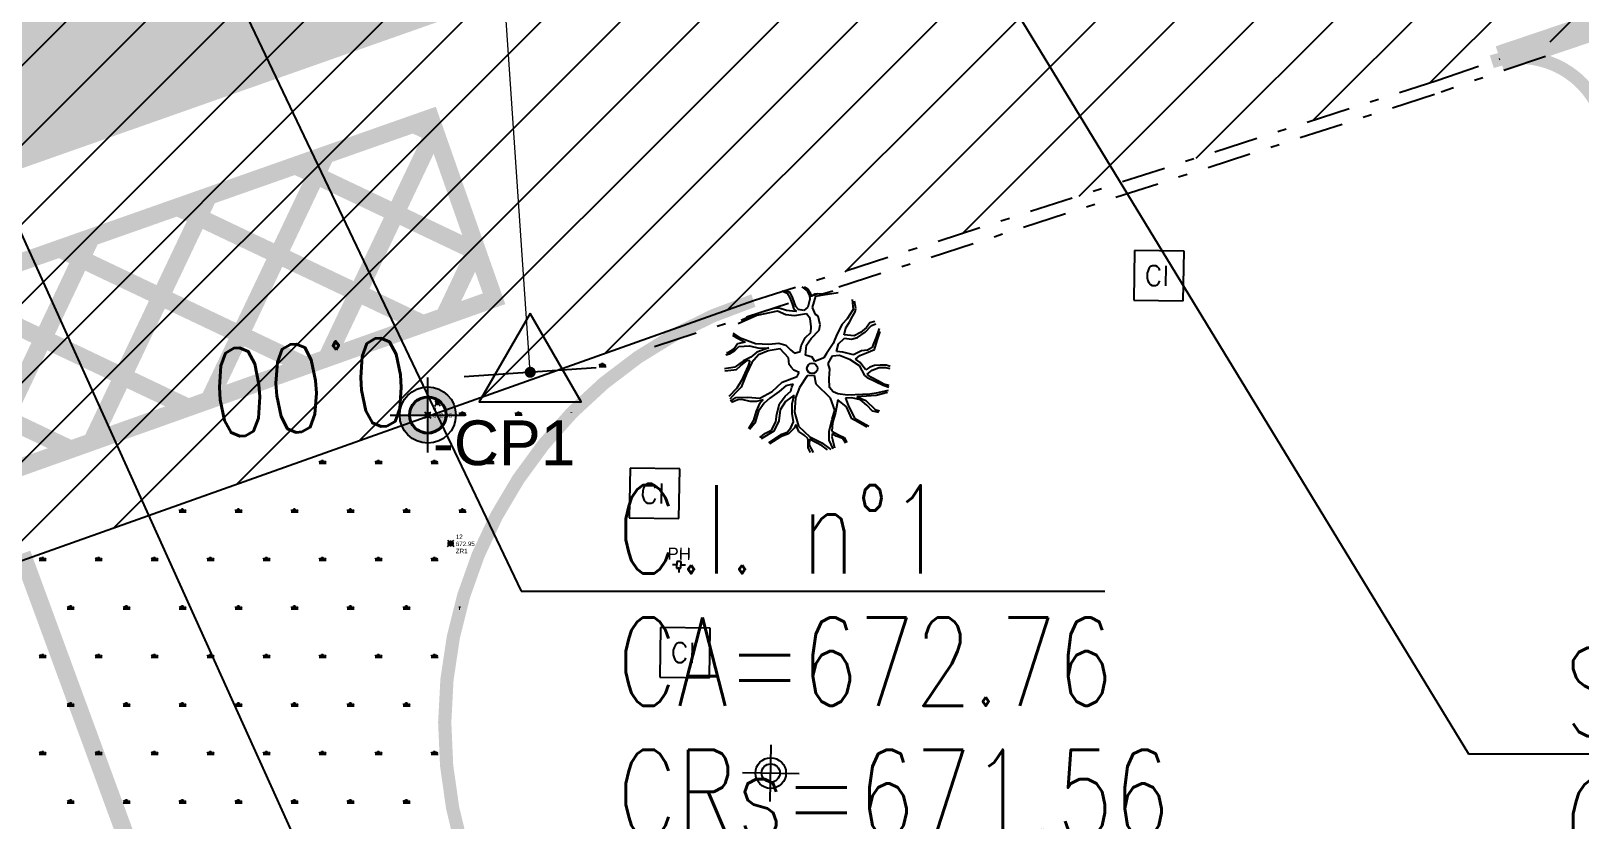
# Model space of a CAD drawing. Extents: x 352140 to 354978, y 6304672 to 6307963.
# Drawn here: x 352319.5 to 352337.07, y 6305337.89 to 6305346.84 of the extents above; entities that cross this region are included whole.
import ezdxf
from ezdxf import colors
from ezdxf.entities.mleader import LeaderData, LeaderLine
from ezdxf.math import Vec2, Vec3

# ---------------------------------------------------------------- set-up
doc = ezdxf.new("R2010")
doc.units = 0
doc.header["$PDMODE"] = 35
doc.header["$PDSIZE"] = 0.03
for name, pattern in [('1-1', [2, 1, -1]), ('CONTINUOS', [0]), ('DASHDOTX2', [2, 1, -0.5, 0, -0.5]), ('DASHED', [19.049999999999997, 12.7, -6.35]), ('HIDDEN', [9.524999999999999, 6.35, -3.175]), ('JPG_DASHDOT', [1, 0.5, -0.25, 0, -0.25])]:
    doc.linetypes.add(name, pattern=pattern)
doc.layers.get('0').update_dxf_attribs({"linetype": 'CONTINUOUS'})
for name, color, linetype in [('00_Demarcacion Existente', 252, 'CONTINUOUS'), ('02_Geo ext_Acotamiento', 7, 'CONTINUOUS'), ('03_Pav ext_HCV', 34, 'CONTINUOUS'), ('03_Pav proy_Solera Tipo A', 1, 'CONTINUOUS'), ('05_All ext_Txt', 4, 'CONTINUOUS'), ('1-PRS', 6, 'CONTINUOUS'), ('1-SOLERA REBAJADA', 7, 'CONTINUOUS'), ('2-ACHURADO PAVIMENTO HORMIGON 3', 8, 'CONTINUOUS'), ('C-ROAD-STAN', 11, 'CONTINUOUS'), ('LE_proyección abajo', 4, 'HIDDEN'), ('TOP-URB-SOLERAS -PAV', 2, 'JPG_DASHDOT'), ('V-NODE-TEXT', 1, 'CONTINUOUS'), ('V-NODE-TEXT4', 4, 'CONTINUOUS'), ('Z-ARBOL', 253, 'CONTINUOUS'), ('Z-CR', 253, 'CONTINUOUS'), ('Z-PH', 253, 'CONTINUOUS'), ('Z-PM', 253, 'CONTINUOUS'), ('Z-PR', 253, 'CONTINUOUS')]:
    doc.layers.add(name, color=color, linetype=linetype)
doc.layers.add('EJE PROYECTADO', color=7, linetype='DASHDOTX2', lineweight=15)
doc.styles.add('A', font='arial.ttf', dxfattribs={"height": 2})
doc.styles.add('ROMANS', font='romans.shx', dxfattribs={"width": 0.75})
pattern_1 = [(359.9999999994121, (0, 0), (0.3175000000056422, 0.5499261309017425), [0.079375, -0.555625]), (90, (0.0396875, -4.071855352894005e-13), (-0.3174999999943578, 0.5499261309082575), [0.0396875, -1.06016476181]), (90, (0.049609375, -5.089819191117507e-13), (-0.3174999999943578, 0.5499261309082575), [0.03175, -1.06810226181]), (90, (0.029765625, -3.053891514670504e-13), (-0.3174999999943578, 0.5499261309082575), [0.03175, -1.06810226181]), (59.99999999941215, (0.05953125000000001, -6.107783029341008e-13), (-0.3174999995629745, 0.5499261311573168), [0.0254, -0.6096]), (119.9999999994121, (0.01984375, -2.035927676447003e-13), (-0.6349999995686166, 2.555744082988348e-10), [0.0254, -0.6095999999999999])]

# ---------------------------------------------------------------- blocks, each defined once
blk = doc.blocks.new('CR')
at = {"layer": 'Z-CR', "color": 9, "true_color": 0xbdbdbd}
for p, q in [((-1.125, 1.125), (-1.125, -1.125)), ((1.125, 1.125), (-1.125, 1.125)), ((1.125, -1.125), (1.125, 1.125)), ((-1.125, -1.125), (1.125, -1.125))]:
    blk.add_line(p, q, dxfattribs=at)
at = {"layer": 'Z-CR', "color": 9, "true_color": 0xbdbdbd, "style": 'ROMANS'}
blk.add_text('CI', height=0.9, dxfattribs=at).set_placement((-0.6514367137569934, -0.4521266222000122))
blk = doc.blocks.new('PH')
at = {"layer": 'Z-PH'}
for p, q in [((-0.09842519683297724, 0.1476377956569195), (-0.2952755905280355, 0.1476377956569195)), ((-0.09842519683297724, 0.2952755903825164), (-0.09842519683297724, 0)), ((0.0984251968911849, 0.2952755903825164), (-0.09842519683297724, 0.2952755903825164)), ((-0.09842519683297724, 0), (-0.009842519685037132, 0)), ((0.009842519685037132, 0), (0.0984251968911849, 0)), ((0.0984251968911849, 0), (0.0984251968911849, 0.2952755903825164)), ((0.0984251968911849, 0.1476377956569195), (0.2952755905862432, 0.1476377956569195)), ((0, -0.009842519685037132), (0, -0.1968503938987851))]:
    blk.add_line(p, q, dxfattribs=at)
blk.add_circle((0, 0), 0.009842519685039264, dxfattribs=at)
at = {"layer": 'Z-PH', "style": 'A'}
blk.add_text('PH', height=0.55, dxfattribs=at).set_placement((-0.5268035441258689, 0.3771363715350162))
blk = doc.blocks.new('PM')
at = {"layer": 'Z-PM'}
for p, q in [((0, -1.607692579659215), (0, 1.607692579659215)), ((-1.607692579657851, 0), (1.607692579657851, 0))]:
    blk.add_line(p, q, dxfattribs=at)
for radius in [0.8669397525278446, 0.5212794114402366]:
    blk.add_circle((0, 0), radius, dxfattribs=at)
blk = doc.blocks.new('PR')
at = {"layer": 'Z-PR'}
h = blk.add_hatch(color=256, dxfattribs=at)
h.paths.add_polyline_path([(0, 0.3187499999999091), (0, 0.2125000000000909, -0.4142135623730951), (0.2125000000000909, 0), (0.3187499999999091, 0, 0.4142135623730951)])
h.paths.add_polyline_path([(-0.2125000000000909, 0), (-0.3187499999999091, 0, 0.4142135623730951), (0, -0.3187499999999091), (0, -0.2125000000000909, -0.4142135623730951)])
h.paths.add_polyline_path([(0, 0.2125000000000909, 0.4142135623730951), (-0.2125000000000909, 0), (0, 0)])
h.paths.add_polyline_path([(0.2125000000000909, 0), (0, 0), (0, -0.2125000000000909, 0.4142135623730951)])
for p, q in [((0, -0.4249999999999545), (0, 0.4249999999999545)), ((-0.4250000000001819, 0), (0.4250000000001819, 0))]:
    blk.add_line(p, q, dxfattribs=at)
for radius in [0.31875, 0.2125]:
    blk.add_circle((0, 0), radius, dxfattribs=at)
blk = doc.blocks.new('*U597')
at = {"color": 0, "linetype": 'ByBlock', "lineweight": -2}
for p, q in [((-0.7071067811865476, -0.7071067811865476), (0.7071067811865476, 0.7071067811865476)), ((-0.7071067811865476, 0.7071067811865476), (0.7071067811865476, -0.7071067811865476))]:
    blk.add_line(p, q, dxfattribs=at)
blk.add_circle((0, 0), 0.5, dxfattribs=at)
blk = doc.blocks.new('*U601', base_point=(352323.998, 6305342.48))
at = {"layer": 'V-NODE-TEXT4', "linetype": 'ByBlock', "style": 'A'}
for s, insert, char_height, attachment_point in [('9', (352324.0570789755, 6305342.530921024), 0.0508, 7), ('672.96', (352324.0570789755, 6305342.500921025), 0.0508, 1), ('-CP1', (352324.0570789755, 6305342.41904681), 0.508, 1)]:
    blk.add_mtext(s, dxfattribs=dict(at, insert=insert, char_height=char_height, attachment_point=attachment_point))
blk = doc.blocks.new('*U602', base_point=(352323.998, 6305342.48))
at = {"layer": 'V-NODE-TEXT4', "lineweight": -2}
blk.add_blockref('*U601', (352323.998, 6305342.48), dxfattribs=at)
blk = doc.blocks.new('*U603', base_point=(352323.998, 6305342.48))
at = {"layer": 'V-NODE-TEXT4', "lineweight": -2, "xscale": 0.0508, "yscale": 0.0508, "zscale": 0.0508, "rotation": 8.537736462515939e-07}
blk.add_blockref('*U597', (352323.998, 6305342.48), dxfattribs=at)
at = {"layer": 'V-NODE-TEXT4', "lineweight": -2}
blk.add_blockref('*U602', (352323.998, 6305342.48), dxfattribs=at)
blk = doc.blocks.new('ARBOL')
at = {"layer": 'Z-ARBOL', "color": 9, "linetype": 'Continuous', "true_color": 0xbdbdbd}
for p, q in [((-1.029270273807924, 3.525621216744184), (-1.285985512309708, 3.619572217576206)), ((-0.4771161162061617, 3.797009158879519), (-0.2398819985683076, 3.600934545509517)), ((-0.2074741909164004, 3.685377289541066), (-0.3523144935606979, 3.77320197597146)), ((-0.2398819985683076, 3.600934545509517), (-0.1227942905970849, 3.367584164254367)), ((-0.05653652193723246, 3.460452171973884), (-0.2074741909164004, 3.685377289541066)), ((-1.403339058044367, 3.596978653222322), (-1.165205069701187, 3.491024763323367)), ((-1.165205069701187, 3.491024763323367), (-1.017014343990013, 3.251741163432598)), ((-0.902392464922741, 3.259973331354558), (-1.029270273807924, 3.525621216744184)), ((-1.017014343990013, 3.251741163432598), (-0.9110062502440996, 2.960309410467744)), ((-0.9110062502440996, 2.960309410467744), (-0.8537059889058582, 2.753579065203667)), ((-0.7665173078421503, 2.872551748529077), (-0.902392464922741, 3.259973331354558)), ((-0.1037166785099544, 3.213125130161643), (-0.207257384841796, 2.84127710480243)), ((-0.1227942905970849, 3.367584164254367), (-0.1037166785099544, 3.213125130161643)), ((-0.0294546841760166, 3.349778681993484), (-0.05653652193723246, 3.460452171973884)), ((0.1175735454889946, 3.442445955239236), (-0.0294546841760166, 3.349778681993484)), ((0.01644656615098938, 2.828700754791498), (0.1659314746502787, 3.357819210737944)), ((0.5264624539995566, 3.469961494207382), (0.1175735454889946, 3.442445955239236)), ((0.1659314746502787, 3.357819210737944), (0.515320185397286, 3.411551676690578)), ((0.515320185397286, 3.411551676690578), (1.205813356325962, 3.525884946808219)), ((0.9519616885809228, 3.584592909552157), (0.5264624539995566, 3.469961494207382)), ((1.849440935591701, 3.197506406344473), (1.905270847433712, 2.739597881212831)), ((2.025424895400647, 2.776872192509472), (1.96168354578549, 3.120768535882235)), ((-2.57251498918049, 2.463297787122428), (-3.436472543922719, 2.075095348991454)), ((-2.869512228236999, 2.429660658352077), (-3.296308614488225, 2.224651824682951)), ((-2.435672684281599, 2.588013506494462), (-2.869512228236999, 2.429660658352077)), ((-1.614837669301778, 2.657328049652278), (-2.57251498918049, 2.463297787122428)), ((-1.988914091838524, 2.728686943650246), (-2.435672684281599, 2.588013506494462)), ((-1.71741886617383, 2.79761878401041), (-1.988914091838524, 2.728686943650246)), ((-1.540231953084003, 2.793916033580899), (-1.71741886617383, 2.79761878401041)), ((-1.226270012208261, 2.492912422865629), (-1.614837669301778, 2.657328049652278)), ((-1.187430164951365, 2.69651803188026), (-1.540231953084003, 2.793916033580899)), ((-0.8155369453015737, 2.444650444202125), (-1.226270012208261, 2.492912422865629)), ((-0.9199713958660141, 2.660712514072657), (-1.187430164951365, 2.69651803188026)), ((-0.7301862413878553, 2.639391549862921), (-0.9199713958660141, 2.660712514072657)), ((-0.8537059889058582, 2.753579065203667), (-0.7301862413878553, 2.639391549862921)), ((-0.2655171556980349, 2.535868691280484), (-0.8155369453015737, 2.444650444202125)), ((-0.6300096762133762, 2.741004171781242), (-0.7665173078421503, 2.872551748529077)), ((-0.3961336199427024, 2.696389928460121), (-0.6300096762133762, 2.741004171781242)), ((-0.207257384841796, 2.84127710480243), (-0.3961336199427024, 2.696389928460121)), ((-0.0960441572824493, 2.322622741572559), (-0.2655171556980349, 2.535868691280484)), ((-0.04098683892516419, 1.935070534236729), (-0.0960441572824493, 2.322622741572559)), ((0.1479566732305102, 2.501974290236831), (0.01644656615098938, 2.828700754791498)), ((0.2798779273289256, 2.431829014793038), (0.1479566732305102, 2.501974290236831)), ((0.3636503187008202, 2.023916623555124), (0.2798779273289256, 2.431829014793038)), ((1.626672825252172, 2.295303990133107), (1.386914650269318, 2.054615708999336)), ((1.905270847433712, 2.739597881212831), (1.626672825252172, 2.295303990133107)), ((1.728979135630652, 2.155398175120354), (1.87532123044366, 2.413574045524001)), ((1.87532123044366, 2.413574045524001), (1.997725859633647, 2.631668762303889)), ((1.997725859633647, 2.631668762303889), (2.025424895400647, 2.776872192509472)), ((2.913703191268723, 2.185394631698728), (2.673402733693365, 2.110844552516937)), ((-3.699699210643303, 1.547836251556873), (-3.498177403002046, 1.419101528823376)), ((-3.689680992742069, 1.633842691779137), (-3.380755021760706, 1.442014443688095)), ((-3.380755021760706, 1.442014443688095), (-2.6268561706529, 1.162263250909746)), ((-0.333060058474075, 1.418269762769341), (-0.0594366459408775, 1.667380394414067)), ((-0.0594366459408775, 1.667380394414067), (-0.04098683892516419, 1.935070534236729)), ((-0.04713479540077969, 1.393824063241482), (0.3164701621280983, 1.776589581742883)), ((0.3164701621280983, 1.776589581742883), (0.3636503187008202, 2.023916623555124)), ((1.149622304190416, 1.572344878688455), (0.9727118359878659, 1.153965481556952)), ((1.386914650269318, 2.054615708999336), (1.149622304190416, 1.572344878688455)), ((1.485193552740384, 1.553643671795726), (1.564384236058686, 1.885156760923564)), ((1.945222701993771, 1.51120084989816), (1.485193552740384, 1.553643671795726)), ((1.564384236058686, 1.885156760923564), (1.728979135630652, 2.155398175120354)), ((2.24907217634609, 1.664253168739378), (1.945222701993771, 1.51120084989816)), ((2.108537136868108, 1.434734523296356), (2.46290955261793, 1.683656429871917)), ((2.519933369127102, 1.899008232168853), (2.24907217634609, 1.664253168739378)), ((2.46290955261793, 1.683656429871917), (2.747666138398927, 1.991170696914196)), ((2.673402733693365, 2.110844552516937), (2.519933369127102, 1.899008232168853)), ((2.747666138398927, 1.991170696914196), (2.956512217991985, 2.071721020154655)), ((2.967610077641439, 1.451774841174483), (2.838781047146767, 1.114515800960362)), ((3.107511084235739, 1.847116709686816), (2.967610077641439, 1.451774841174483)), ((3.017798345768824, 1.291381131857634), (3.163254435989074, 1.715760773047805)), ((-3.92317871726118, 0.7163109611719847), (-3.985415305884089, 0.7281832247972488)), ((-3.629531901329756, 0.9014070024713874), (-3.92317871726118, 0.7163109611719847)), ((-3.835027557855938, 0.6693977667018771), (-3.593773670552764, 0.834390833042562)), ((-3.470469170657452, 1.142606272362173), (-3.629531901329756, 0.9014070024713874)), ((-3.593773670552764, 0.834390833042562), (-3.414733457088005, 1.011251792311668)), ((-3.498177403002046, 1.419101528823376), (-3.115539195714518, 1.225387062877417)), ((-3.115539195714518, 1.225387062877417), (-3.470469170657452, 1.142606272362173)), ((-3.414733457088005, 1.011251792311668), (-2.906630508427043, 1.049930785782635)), ((-2.906630508427043, 1.049930785782635), (-2.4601301154471, 0.9346588188782334)), ((-2.574133238114882, 0.7606063419952989), (-2.84500206913799, 0.5258527360856533)), ((-2.6268561706529, 1.162263250909746), (-2.020743126107845, 1.122050896286964)), ((-2.020132007950451, 0.9562320448458195), (-2.574133238114882, 0.7606063419952989)), ((-2.047892240923829, 0.8107078075408936), (-2.487271592020988, 0.6233142726123333)), ((-2.4601301154471, 0.9346588188782334), (-2.020132007950451, 0.9562320448458195)), ((-1.494790881464723, 0.9162127869203687), (-2.047892240923829, 0.8107078075408936)), ((-2.020743126107845, 1.122050896286964), (-1.544102193729486, 1.166731589473784)), ((-1.544102193729486, 1.166731589473784), (-1.222411061637104, 1.075268263928592)), ((-1.106895438395441, 0.4955903366208076), (-1.494790881464723, 0.9162127869203687)), ((-1.222411061637104, 1.075268263928592), (-1.003293534799013, 0.8677591690793633)), ((-1.003293534799013, 0.8677591690793633), (-0.8230984635301866, 0.7126707127317786)), ((-0.8230984635301866, 0.7126707127317786), (-0.5669958001817577, 0.7845309246331453)), ((-0.5669958001817577, 0.7845309246331453), (-0.5170748815871775, 1.04622554499656)), ((-0.5170748815871775, 1.04622554499656), (-0.333060058474075, 1.418269762769341)), ((-0.3088216747855768, 0.6145671680569649), (-0.2696471542585641, 1.074436074122787)), ((-0.2696471542585641, 1.074436074122787), (-0.04713479540077969, 1.393824063241482)), ((0.9727118359878659, 1.153965481556952), (0.6574709888664074, 0.6865641232579947)), ((1.129869265772868, 0.7925815489143133), (1.227862526720855, 1.135390345007181)), ((1.428728853876237, 0.7504535233601928), (1.129869265772868, 0.7925815489143133)), ((1.227862526720855, 1.135390345007181), (1.504286441369914, 1.399181722663343)), ((1.922059453616384, 0.6262482171878219), (1.428728853876237, 0.7504535233601928)), ((1.504286441369914, 1.399181722663343), (1.818583055515774, 1.354441408067942)), ((1.818583055515774, 1.354441408067942), (2.108537136868108, 1.434734523296356)), ((2.296470549423248, 0.8111526193097234), (1.922059453616384, 0.6262482171878219)), ((2.20798471668968, 0.6018025176599622), (2.521677850920241, 0.7228795969858766)), ((2.562357132439502, 0.8507244233042002), (2.296470549423248, 0.8111526193097234)), ((2.521677850920241, 0.7228795969858766), (2.890549139585346, 0.8787433132529259)), ((2.779893424536567, 0.974921515211463), (2.562357132439502, 0.8507244233042002)), ((2.838781047146767, 1.114515800960362), (2.779893424536567, 0.974921515211463)), ((2.890549139585346, 0.8787433132529259), (3.017798345768824, 1.291381131857634)), ((-3.59785162191838, 0.05131275579333305), (-4.080050552147441, -0.02242098655551672)), ((-4.020218696561642, 0.629314973950386), (-3.835027557855938, 0.6693977667018771)), ((-3.185494368430227, 0.3496929490938783), (-3.59785162191838, 0.05131275579333305)), ((-3.520787714980543, -0.05368035286664963), (-3.326357853307854, 0.1202369574457407)), ((-3.326357853307854, 0.1202369574457407), (-3.003111370140687, 0.3750964524224401)), ((-2.972327749070246, 0.1128970244899392), (-3.279578236688394, -0.5670432830229402)), ((-2.84500206913799, 0.5258527360856533), (-3.185494368430227, 0.3496929490938783)), ((-2.811417945893481, 0.278334055095911), (-3.057394323230255, -0.2475926401093602)), ((-3.003111370140687, 0.3750964524224401), (-2.891289993247483, 0.3686478743329644)), ((-2.891289993247483, 0.3686478743329644), (-2.972327749070246, 0.1128970244899392)), ((-2.487271592020988, 0.6233142726123333), (-2.811417945893481, 0.278334055095911)), ((-1.06866992166033, 0.1869992567226291), (-1.106895438395441, 0.4955903366208076)), ((-0.9790154116344638, 0.06438939087092876), (-1.06866992166033, 0.1869992567226291)), ((-0.8610354712000117, -0.07883881032466888), (-0.9790154116344638, 0.06438939087092876)), ((-0.002865369955543429, 0.5261054206639528), (-0.3088216747855768, 0.6145671680569649)), ((0.1197468686150387, 0.3217986403033137), (-0.002865369955543429, 0.5261054206639528)), ((0.5410034477245063, 0.4977667881175876), (0.1197468686150387, 0.3217986403033137)), ((0.6574709888664074, 0.6865641232579947), (0.5410034477245063, 0.4977667881175876)), ((0.748691457149107, 0.2322509847581387), (0.9452433244441636, 0.5863561825826764)), ((0.8259844777639955, -0.03882058523595333), (0.748691457149107, 0.2322509847581387)), ((0.9452433244441636, 0.5863561825826764), (1.273756138747558, 0.6143138743937016)), ((1.273756138747558, 0.6143138743937016), (1.739882654277608, 0.4347706232219934)), ((1.739882654277608, 0.4347706232219934), (2.184193663240876, 0.1389990588650107)), ((2.013232590747066, 0.4279387658461928), (2.20798471668968, 0.6018025176599622)), ((2.224949418450706, 0.2671617772430182), (2.013232590747066, 0.4279387658461928)), ((2.184193663240876, 0.1389990588650107), (2.433744907961227, -0.3306348007172346)), ((2.391278192750178, 0.03930065035820007), (2.224949418450706, 0.2671617772430182)), ((2.483725566708017, -0.06862701196223497), (2.391278192750178, 0.03930065035820007)), ((2.670152659818996, 0.06151239294558764), (2.483725566708017, -0.06862701196223497)), ((2.894794763938989, 0.1393819442018867), (2.670152659818996, 0.06151239294558764)), ((2.788117323711049, -0.08171289414167404), (3.117530008719768, 0.0363655211403966)), ((3.155141539813485, 0.1499130623415112), (2.894794763938989, 0.1393819442018867)), ((3.117530008719768, 0.0363655211403966), (3.409063914383296, 0.04127985704690218)), ((3.428483838040847, 0.1430826615542173), (3.155141539813485, 0.1499130623415112)), ((3.409063914383296, 0.04127985704690218), (3.611821676371619, 0.002601745538413525)), ((3.628441097796895, 0.08972380310297012), (3.428483838040847, 0.1430826615542173)), ((-4.065551679290365, -0.115479176864028), (-3.635397231671959, -0.06193071231245995)), ((-3.635397231671959, -0.06193071231245995), (-3.520787714980543, -0.05368035286664963)), ((-3.279578236688394, -0.5670432830229402), (-3.507631859800313, -0.9154795967042446)), ((-3.057394323230255, -0.2475926401093602), (-3.306718256149907, -0.8783801915124059)), ((-1.859465577465016, -1.079056428745389), (-1.388288079819176, -0.6413936605677009)), ((-1.388288079819176, -0.6413936605677009), (-0.692806065431796, -0.3821399146690965)), ((-0.6071207348722965, -0.1874705590307713), (-0.8610354712000117, -0.07883881032466888)), ((-0.692806065431796, -0.3821399146690965), (-0.6071207348722965, -0.1874705590307713)), ((-0.2343352828174829, -0.3492159666493535), (-0.5945180676062591, -0.8831057716161013)), ((0.1095777321606874, -0.3241881029680371), (-0.2343352828174829, -0.3492159666493535)), ((0.1776229345123284, -0.7291003717109561), (0.1095777321606874, -0.3241881029680371)), ((0.792349764436949, -0.4696488054469228), (0.8259844777639955, -0.03882058523595333)), ((0.808009676344227, -0.8946655066683888), (0.792349764436949, -0.4696488054469228)), ((2.433744907961227, -0.3306348007172346), (2.560126354917884, -0.4298207620158792)), ((2.559507598518394, -0.2640004530549049), (2.788117323711049, -0.08171289414167404)), ((2.72711824788712, -0.4014812484383583), (2.559507598518394, -0.2640004530549049)), ((2.560126354917884, -0.4298207620158792), (3.300548551662359, -0.7820864729583263)), ((3.107345595723018, -0.6096183080226183), (2.72711824788712, -0.4014812484383583)), ((3.327005451836158, -0.726930558681488), (3.107345595723018, -0.6096183080226183)), ((-3.507631859800313, -0.9154795967042446), (-3.873976122238673, -1.312605055049062)), ((-3.564936743874568, -1.130437385290861), (-3.831193927442655, -1.435258455574512)), ((-3.796048138407059, -1.524449865333736), (-3.541203918808606, -1.345979371108115)), ((-3.306718256149907, -0.8783801915124059), (-3.564936743874568, -1.130437385290861)), ((-3.541203918808606, -1.345979371108115), (-2.98939971101936, -1.330851810052991)), ((-2.98939971101936, -1.330851810052991), (-2.432879092986695, -1.376486392691731)), ((-2.432879092986695, -1.376486392691731), (-1.859465577465016, -1.079056428745389)), ((-1.964227109681815, -1.375594157725573), (-2.235095940704923, -1.610347763635218)), ((-1.536538491025567, -1.080463143065572), (-1.964227109681815, -1.375594157725573)), ((-1.226209599291906, -0.8079165983945131), (-1.536538491025567, -1.080463143065572)), ((-1.514712377334945, -1.642260924912989), (-1.252741414820775, -1.285087634809315)), ((-1.252741414820775, -1.285087634809315), (-1.000048914749641, -1.062081679701805)), ((-0.8407800318091176, -1.243291544727981), (-1.237347441958264, -1.544343414716423)), ((-0.8897537565790117, -0.736494168639183), (-1.226209599291906, -0.8079165983945131)), ((-1.000048914749641, -1.062081679701805), (-0.9486184644047171, -0.8760928269475698)), ((-0.9486184644047171, -0.8760928269475698), (-0.8897537565790117, -0.736494168639183)), ((-0.9341840011184104, -1.6474873656407), (-0.8407800318091176, -1.243291544727981)), ((-0.7825693473569117, -1.359887347556651), (-0.8294683349085972, -2.029313270933926)), ((-0.5945180676062591, -0.8831057716161013), (-0.7825693473569117, -1.359887347556651)), ((0.8440505331382155, -1.383772918023169), (0.1776229345123284, -0.7291003717109561)), ((0.9802769957459532, -1.093221613205969), (0.808009676344227, -0.8946655066683888)), ((1.045866976317484, -1.934577426873147), (0.8440505331382155, -1.383772918023169)), ((1.190085553738754, -1.17855716869235), (0.9802769957459532, -1.093221613205969)), ((1.644587258168031, -1.250058867037296), (1.190085553738754, -1.17855716869235)), ((1.833466360811144, -1.361491458490491), (1.53920224547619, -1.380759553052485)), ((1.53920224547619, -1.380759553052485), (1.670443647308275, -1.70711019448936)), ((2.329536312143318, -1.215001779608428), (1.644587258168031, -1.250058867037296)), ((2.251244042476173, -1.456401784904301), (1.833466360811144, -1.361491458490491)), ((2.96675855567446, -1.26115644723177), (2.068242287787143, -1.315984980203211)), ((2.068242287787143, -1.315984980203211), (2.487920600920916, -1.486335282213986)), ((2.670645910780877, -1.204669939354062), (2.329536312143318, -1.215001779608428)), ((2.970795012253802, -1.156419089064002), (2.670645910780877, -1.204669939354062)), ((3.494296704477165, -1.120677564293146), (2.96675855567446, -1.26115644723177)), ((3.521824037830811, -1.021980824880302), (2.970795012253802, -1.156419089064002)), ((3.300548551662359, -0.7820864729583263), (3.556013004097622, -0.8768675634637475)), ((3.57382201438304, -0.7892362233251333), (3.327005451836158, -0.726930558681488)), ((-3.448817742115352, -1.45422783959657), (-3.747110675729346, -1.578234748914838)), ((-3.269166410493199, -1.443185732699931), (-3.448817742115352, -1.45422783959657)), ((-2.882499384868424, -1.532161383889616), (-3.269166410493199, -1.443185732699931)), ((-2.593445174221415, -1.541988991200924), (-2.882499384868424, -1.532161383889616)), ((-2.710636929958127, -2.409012642689049), (-2.580507833627053, -1.981360907666385)), ((-2.499815303483047, -1.981887173838913), (-2.67021439090604, -2.537105581723154)), ((-2.272708882228471, -1.46756789740175), (-2.593445174221415, -1.541988991200924)), ((-2.580507833627053, -1.981360907666385), (-2.412290492036846, -1.606643555685878)), ((-2.235095940704923, -1.610347763635218), (-2.499815303483047, -1.981887173838913)), ((-2.412290492036846, -1.606643555685878), (-2.272708882228471, -1.46756789740175)), ((-1.690995040466078, -2.482789495028555), (-1.640122149256058, -2.130659526214004)), ((-1.640122149256058, -2.130659526214004), (-1.514712377334945, -1.642260924912989)), ((-1.48667569947429, -1.918818835169077), (-1.552657023246866, -2.433768990449607)), ((-1.237347441958264, -1.544343414716423), (-1.48667569947429, -1.918818835169077)), ((-0.9240515339770354, -2.101562943309546), (-0.9341840011184104, -1.6474873656407)), ((-0.8685940205468796, -2.488843179307878), (-0.9240515339770354, -2.101562943309546)), ((-0.8294683349085972, -2.029313270933926), (-0.6313460834790021, -2.68492834456265)), ((0.9314727072487585, -2.365230740979314), (1.045866976317484, -1.934577426873147)), ((1.088682184228674, -2.048260133713484), (0.9474763877806254, -2.533977964892983)), ((1.135799686482642, -1.801261537708342), (1.088682184228674, -2.048260133713484)), ((1.184209616214503, -1.463868788443506), (1.135799686482642, -1.801261537708342)), ((1.591534078295808, -1.782682253047824), (1.184209616214503, -1.463868788443506)), ((1.840193090611137, -2.342438291758299), (1.591534078295808, -1.782682253047824)), ((1.670443647308275, -1.70711019448936), (1.960339500277769, -2.30516252387315)), ((2.542434179515112, -1.707756926305592), (2.251244042476173, -1.456401784904301)), ((2.487920600920916, -1.486335282213986), (2.922661527351011, -1.915893985889852)), ((2.796906475035939, -1.982529790140688), (2.542434179515112, -1.707756926305592)), ((3.090282729128376, -2.053360961377621), (2.796906475035939, -1.982529790140688)), ((2.922661527351011, -1.915893985889852), (3.122627882461529, -1.969246663153172)), ((-2.94389754353324, -2.786529381759465), (-2.710636929958127, -2.409012642689049)), ((-2.67021439090604, -2.537105581723154), (-2.905674894282129, -2.838800692930818)), ((-2.163063313462771, -3.010566804558039), (-1.893491634109523, -2.866190616972744)), ((-1.893491634109523, -2.866190616972744), (-1.690995040466078, -2.482789495028555)), ((-1.552657023246866, -2.433768990449607), (-1.789940273971297, -2.916033640503883)), ((-1.168116774060763, -2.959250840358436), (-0.9863372556283139, -2.768029942177236)), ((-0.825230348855257, -2.768673183396459), (-1.104367739520967, -3.04681359604001)), ((-0.9863372556283139, -2.768029942177236), (-0.8685940205468796, -2.488843179307878)), ((-0.7604682924575172, -2.600109960883856), (-0.825230348855257, -2.768673183396459)), ((-0.6135044257389382, -2.929443989880383), (-0.7604682924575172, -2.600109960883856)), ((-0.6313460834790021, -2.68492834456265), (-0.1116058600018732, -3.176013963297009)), ((0.7921842759242281, -2.926383823156357), (0.9314727072487585, -2.365230740979314)), ((0.9474763877806254, -2.533977964892983), (0.9067894213367254, -2.918156378902495)), ((2.031526059261523, -2.439139844849706), (1.840193090611137, -2.342438291758299)), ((1.960339500277769, -2.30516252387315), (2.629848715383559, -2.689213291741908)), ((2.540815875923727, -2.73240845836699), (2.031526059261523, -2.439139844849706)), ((-2.428392337344121, -3.216279724612832), (-2.163063313462771, -3.010566804558039)), ((-1.789940273971297, -2.916033640503883), (-2.374511334579438, -3.271870507858694)), ((-2.022595597722102, -3.459399783983827), (-1.762852301704697, -3.283051270991564)), ((-1.467700678098481, -3.173644263297319), (-1.981693383655511, -3.497624324634671)), ((-1.762852301704697, -3.283051270991564), (-1.414019693096634, -3.063170051202178)), ((-1.104367739520967, -3.04681359604001), (-1.467700678098481, -3.173644263297319)), ((-1.414019693096634, -3.063170051202178), (-1.168116774060763, -2.959250840358436)), ((-0.3707137673627585, -3.096473193727434), (-0.6135044257389382, -2.929443989880383)), ((-0.2089866470778361, -3.262929105199873), (-0.3707137673627585, -3.096473193727434)), ((-0.1941516905208118, -3.356051406823099), (-0.2089866470778361, -3.262929105199873)), ((-0.1929768320405856, -3.688020470552146), (-0.1941516905208118, -3.356051406823099)), ((-0.1180364424944855, -3.295169191434979), (-0.136898806958925, -3.563113112002611)), ((-0.136898806958925, -3.563113112002611), (0.03871893556788564, -3.913128132000566)), ((0.4691989610437304, -3.603322552517056), (-0.1180364424944855, -3.295169191434979)), ((-0.1116058600018732, -3.176013963297009), (0.4473132085404359, -3.463542807847261)), ((0.4473132085404359, -3.463542807847261), (0.8656423187348992, -3.770855458453298)), ((0.7949175010435283, -3.333719655871391), (0.7921842759242281, -2.926383823156357)), ((0.9790595638332888, -3.735739587806165), (0.7949175010435283, -3.333719655871391)), ((0.9496075434144586, -3.031823810189962), (0.9061736804433167, -3.174025661312044)), ((0.9061736804433167, -3.174025661312044), (0.9465350222890265, -3.30243940744549)), ((0.9067894213367254, -2.918156378902495), (1.25836435041856, -3.105604810640216)), ((0.9465350222890265, -3.30243940744549), (1.032770375080872, -3.695614578202367)), ((1.120026333257556, -3.154625315219164), (0.9496075434144586, -3.031823810189962)), ((1.423182135855313, -3.257767808623612), (1.120026333257556, -3.154625315219164)), ((1.25836435041856, -3.105604810640216), (1.481105776387267, -3.20863032899797)), ((1.558453813078813, -3.479371997527778), (1.423182135855313, -3.257767808623612)), ((1.481105776387267, -3.20863032899797), (1.613586046732962, -3.444909082725644)), ((-0.07309626013739035, -3.906688648276031), (-0.1929768320405856, -3.688020470552146)), ((0.7088974972139113, -3.784652307629585), (0.4691989610437304, -3.603322552517056))]:
    blk.add_line(p, q, dxfattribs=at)
at = {"layer": 'Z-ARBOL', "color": 9, "true_color": 0xbdbdbd}
blk.add_circle((0, 0), 0.2445646299167409, dxfattribs=at)
blk = doc.blocks.new('*U598', base_point=(352324.257, 6305341.023))
at = {"layer": 'V-NODE-TEXT', "color": 3, "linetype": 'ByBlock', "insert": (352324.3160789755, 6305341.043921025), "char_height": 0.0508, "attachment_point": 1}
blk.add_mtext('672.95', dxfattribs=at)
at = {"layer": 'V-NODE-TEXT', "color": 2, "linetype": 'ByBlock', "insert": (352324.3160789755, 6305341.073921024), "char_height": 0.0508, "attachment_point": 7}
blk.add_mtext('12', dxfattribs=at)
at = {"layer": 'V-NODE-TEXT', "color": 1, "linetype": 'ByBlock', "insert": (352324.3160789755, 6305340.963121025), "char_height": 0.0508, "attachment_point": 1}
blk.add_mtext('ZR1', dxfattribs=at)
blk = doc.blocks.new('*U599', base_point=(352324.257, 6305341.023))
at = {"layer": 'V-NODE-TEXT', "lineweight": -2}
blk.add_blockref('*U598', (352324.257, 6305341.023), dxfattribs=at)
blk = doc.blocks.new('*U600', base_point=(352324.257, 6305341.023))
at = {"layer": 'V-NODE-TEXT', "lineweight": -2, "xscale": 0.0508, "yscale": 0.0508, "zscale": 0.0508, "rotation": 8.537736462515939e-07}
blk.add_blockref('*U597', (352324.257, 6305341.023), dxfattribs=at)
at = {"layer": 'V-NODE-TEXT', "lineweight": -2}
blk.add_blockref('*U599', (352324.257, 6305341.023), dxfattribs=at)
blk = doc.blocks.new('_Dot')
at = {"color": 0, "linetype": 'ByBlock', "lineweight": -2}
blk.add_line((-0.5, 0), (-1, 0), dxfattribs=at)
at = {"color": 0, "linetype": 'ByBlock', "const_width": 0.5}
blk.add_lwpolyline([(-0.25, 0, 1), (0.25, 0, 1)], format="xyb", close=True, dxfattribs=at)
blk = doc.blocks.new('_DotBlank')
at = {"color": 0, "linetype": 'ByBlock', "lineweight": -2}
blk.add_line((-0.5, 0), (-1, 0), dxfattribs=at)
blk.add_circle((0, 0), 0.5, dxfattribs=at)
blk = doc.blocks.new('AeccTickTriangle')
at = {"color": 0, "linetype": 'ByBlock', "lineweight": -2}
blk.add_lwpolyline([(3.05311331771918e-16, 0.6666666666666667), (-0.5773502691896256, -0.333333333333333), (0.5773502691896257, -0.3333333333333335)], close=True, dxfattribs=at)
at = {"color": 0, "linetype": 'ByBlock', "lineweight": -2, "const_width": 0.0625}
blk.add_lwpolyline([(-0.03125, 0, 1), (0.03125, 0, 1)], format="xyb", close=True, dxfattribs=at)
blk = doc.blocks.new('*U962')
at = {"layer": 'EJE PROYECTADO', "color": 7, "linetype": 'DASHDOTX2', "lineweight": 15, "ltscale": 4}
blk.add_line((352325.1596750024, 6305342.964848172), (352312.3405081268, 6305531.476702517), dxfattribs=at)
at = {"layer": 'C-ROAD-STAN', "color": 11, "linetype": 'Continuous', "lineweight": -3}
blk.add_blockref('AeccTickTriangle', (352325.1596750024, 6305342.964848172), dxfattribs=at)
blk = doc.blocks.new('sta_tic')
blk.add_line((0, -1.5), (0, 1.5))
blk = doc.blocks.new('A$C66036E5C')
at = {"layer": 'LE_proyección abajo', "color": 210, "linetype": 'DASHED', "ltscale": 20}
blk.add_arc((88.3102075407296, 32.20463041127005), 31.90839099002005, 130.2319101728353, 77.10732911269962, dxfattribs=at)

msp = doc.modelspace()

# ---------------------------------------------------------------- hatches: boundary and pattern name
at = {"layer": '00_Demarcacion Existente'}
h = msp.add_hatch(color=253, dxfattribs=at)
h.dxf.hatch_style = 1
h.paths.add_polyline_path([(352312.2331071349, 6305342.915576362), (352311.2819377308, 6305345.322266564), (352327.5934427623, 6305351.148924759), (352327.7364679687, 6305350.730218312), (352328.6827816907, 6305351.053467968), (352328.5444583343, 6305351.458409742), (352350.463180484, 6305358.885460419), (352351.3619129785, 6305356.483038287), (352333.9227189181, 6305350.495223084), (352331.2368318739, 6305349.607310827)])
at = {"layer": '03_Pav ext_HCV'}
h = msp.add_hatch(dxfattribs=at)
h.set_pattern_fill('SWAMP', color=210, scale=0.025, angle=-5.87842838446813e-10, style=0)
h.set_pattern_definition(pattern_1)
h.paths.add_polyline_path([(352347.2674220326, 6305349.234330928, -0.4062364044891065), (352347.8865902187, 6305350.484136068), (352347.0716448122, 6305350.196699425), (352347.0073896434, 6305350.175226497), (352341.0348473432, 6305348.179309697), (352339.0471383451, 6305347.502990595), (352336.0657125913, 6305346.488165596, -0.4154051436395561), (352337.3281176082, 6305345.844374677), (352339.1118854022, 6305340.309572302, -0.4025070071818198), (352337.2905710763, 6305336.573182868), (352350.8074898655, 6305341.535838848, -0.4165380683380495), (352349.5414150311, 6305342.178422704)])
h = msp.add_hatch(dxfattribs=at)
h.set_pattern_fill('SWAMP', color=210, scale=0.025, angle=-5.87842838446813e-10, style=0)
h.set_pattern_definition(pattern_1)
h.paths.add_polyline_path([(352330.9692229999, 6305334.226451921, -0.989185624821191), (352327.4085527625, 6305343.677931237), (352315.2234775647, 6305339.347398196, -0.4008870678066569), (352316.4636254853, 6305338.738596773), (352317.5823427779, 6305335.691889784, -0.4123515266283073), (352314.05394554, 6305328.004732771)])
at = {"layer": '2-ACHURADO PAVIMENTO HORMIGON 3'}
h = msp.add_hatch(dxfattribs=at)
h.set_pattern_fill('ANSI31', color=256, scale=0.2)
h.set_pattern_definition([(45, (0, 0), (-0.4490128060534577, 0.4490128060534577), [])])
edge = h.paths.add_edge_path()
edge.add_line((352341.0348473429, 6305348.179309698), (352347.0716448119, 6305350.196699426))
edge.add_line((352347.0716448119, 6305350.196699426), (352352.0018807434, 6305351.935626297))
edge.add_line((352352.0018807434, 6305351.935626297), (352360.5126634788, 6305355.191885228))
edge.add_line((352360.5126634788, 6305355.191885228), (352362.0476627334, 6305355.793055064))
edge.add_arc((352331.3532462552, 6305347.075359683), 31.90839099206973, 15.85537745120892, 28.55959861651169)
edge.add_line((352359.3790338213, 6305362.32988842), (352358.5918719186, 6305362.021248654))
edge.add_line((352358.5918719186, 6305362.021248654), (352346.5305885138, 6305357.502212625))
edge.add_line((352346.5305885138, 6305357.502212625), (352337.5139999997, 6305354.407000001))
edge.add_line((352337.5139999997, 6305354.407000001), (352329.5635772923, 6305351.85204692))
edge.add_line((352329.5635772923, 6305351.85204692), (352329.4771615827, 6305351.821504077))
edge.add_line((352329.4771615827, 6305351.821504077), (352329.9523450693, 6305350.430403907))
edge.add_line((352329.9523450693, 6305350.430403907), (352327.1134039041, 6305349.460654931))
edge.add_line((352327.1134039041, 6305349.460654931), (352326.6484762697, 6305350.821731089))
edge.add_line((352326.6484762697, 6305350.821731089), (352312.7508887121, 6305345.9073937))
edge.add_arc((211152.5794278269, 6660793.690470711), 382451.7230987831, 291.65873842918313, 291.65967784238387, ccw=False)
edge.add_line((352306.9229999997, 6305343.593000001), (352300.0479282673, 6305340.901019136))
edge.add_arc((352331.3532462544, 6305347.075359684), 31.90839098846519, 191.157233502384, 191.9125623439328)
edge.add_arc((352331.3532463114, 6305347.0753597), 31.90839104754458, 191.9125623506066, 203.8174404823586)
edge.add_line((352302.1622763111, 6305334.189992431), (352309.3949999997, 6305337.044000001))
edge.add_line((352309.3949999997, 6305337.044000001), (352316.5780000027, 6305339.886000002))
edge.add_arc((352317.5364766959, 6305337.463502437), 2.605220148732561, 97.7143407686001, 111.58654617610819, ccw=False)
edge.add_line((352317.1867670065, 6305340.045144387), (352327.4085527985, 6305343.677931249))
edge.add_line((352327.4085527985, 6305343.677931249), (352335.4409999997, 6305346.276000001))
edge.add_line((352335.4409999997, 6305346.276000001), (352341.0348473429, 6305348.179309698))
edge = h.paths.add_edge_path()
edge.add_arc((352331.3532462571, 6305347.075359683), 31.90839098976456, 336.6743346874491, 358.2614049948605)
edge.add_line((352363.2469482152, 6305346.107273435), (352363.0887325014, 6305346.044823712))
edge.add_line((352363.0887325014, 6305346.044823712), (352337.0099999997, 6305336.469000001))
edge.add_line((352337.0099999997, 6305336.469000001), (352330.9692227557, 6305334.226451832))
edge.add_line((352330.9692227557, 6305334.226451832), (352314.0539451301, 6305328.004732633))
edge.add_line((352314.0539451301, 6305328.004732633), (352311.6669999997, 6305327.111))
edge.add_line((352311.6669999997, 6305327.111), (352307.733176343, 6305325.6222081))
edge.add_arc((352331.3532462571, 6305347.075359684), 31.90839099141789, 222.2475950990737, 246.4800105776808)
edge.add_line((352318.6195969011, 6305317.817889019), (352334.9091964439, 6305324.257568915))
edge.add_line((352334.9091964439, 6305324.257568915), (352360.6537359535, 6305334.441012881))

# ---------------------------------------------------------------- linework, layer by layer
at = {"layer": '00_Demarcacion Existente', "color": 210, "linetype": '1-1', "ltscale": 0.8, "const_width": 0.3}
msp.add_lwpolyline([(352351.3474460015, 6305356.477626272), (352350.3134082854, 6305356.090798628), (352333.9227189181, 6305350.495223084), (352331.236831874, 6305349.607310827), (352312.2331071345, 6305342.915576362)], dxfattribs=at)
at = {"layer": '00_Demarcacion Existente', "color": 210, "flags": 128}
for points, const_width in [([(352336.1585096248, 6305346.520133052), (352347.8865902204, 6305350.484136069)], 0.3), ([(352319.395776646, 6305340.907341374), (352322.9207518453, 6305331.307448131)], 0.2)]:
    msp.add_lwpolyline(points, dxfattribs=dict(at, const_width=const_width))
at = {"layer": '00_Demarcacion Existente', "color": 40, "const_width": 0.2, "flags": 128}
msp.add_lwpolyline([(352314.611645757, 6305342.533911676), (352315.3447843671, 6305340.451885794), (352324.749549805, 6305343.79883601), (352324.0274617583, 6305345.849479613)], close=True, dxfattribs=at)
for points in [[(352322.8491772696, 6305343.120350921), (352324.0781324067, 6305345.705581037)], [(352324.0954941001, 6305345.656275908), (352323.8330663482, 6305345.781027639)], [(352321.5166977334, 6305342.646538419), (352322.8406306034, 6305345.431563701)], [(352324.5637700328, 6305344.326428321), (352322.495016094, 6305345.309863321)], [(352320.1842181975, 6305342.172725918), (352321.5107830167, 6305344.963287769)], [(352323.9490007415, 6305343.511433932), (352321.1569658394, 6305344.838699004)], [(352318.8517386614, 6305341.698913416), (352320.1809354301, 6305344.495011836)], [(352322.6165212059, 6305343.037621431), (352319.818915585, 6305344.367534686)], [(352324.1816568053, 6305343.594163422), (352324.5492967246, 6305344.367530783)], [(352321.284041669, 6305342.563808929), (352318.4808653278, 6305343.896370368)], [(352319.9515621341, 6305342.089996428), (352317.1428150749, 6305343.42520605)]]:
    msp.add_lwpolyline(points, dxfattribs=at)
at = {"layer": '03_Pav ext_HCV', "color": 210}
msp.add_lwpolyline([(352315.1570015288, 6305339.323772846), (352327.6910495406, 6305343.778329602)], dxfattribs=at)
at = {"layer": '03_Pav proy_Solera Tipo A', "color": 210, "linetype": 'CONTINUOS', "ltscale": 0.1, "const_width": 0.15}
for points in [[(352337.2905710764, 6305336.573182868, 0.4025070071719282), (352339.1118854022, 6305340.309572302), (352337.3281176081, 6305345.844374677, 0.4154051435254537), (352336.0657125913, 6305346.488165596)], [(352327.6911261397, 6305343.77835429, 1.022107353024095), (352330.9980717311, 6305334.237062963)]]:
    msp.add_lwpolyline(points, format="xyb", dxfattribs=at)
at = {"layer": '1-PRS'}
msp.add_circle((352323.998, 6305342.48), 0.2, dxfattribs=at)
for p in [(352324.1073579599, 6305342.615417519, 572.8), (352323.998, 6305342.48)]:
    msp.add_point(p, dxfattribs=at)
at = {"layer": 'C-ROAD-STAN', "color": 0, "linetype": 'ByBlock', "lineweight": -2}
msp.add_lwpolyline([(352325.1596750024, 6305343.631514839), (352324.5823247332, 6305342.631514839), (352325.7370252716, 6305342.631514839)], close=True, dxfattribs=at)
msp.add_lwpolyline([(352325.1596750024, 6305343.631514839), (352324.5823247332, 6305342.631514839), (352325.7370252716, 6305342.631514839)], close=True, dxfattribs=at)
msp.add_lwpolyline([(352325.1596750024, 6305343.631514839), (352324.5823247332, 6305342.631514839), (352325.7370252716, 6305342.631514839)], close=True, dxfattribs=at)
at = {"layer": 'C-ROAD-STAN', "color": 0, "linetype": 'ByBlock', "lineweight": -2, "const_width": 0.0625}
msp.add_lwpolyline([(352325.1284250024, 6305342.964848172, 1), (352325.1909250024, 6305342.964848172, 1)], format="xyb", close=True, dxfattribs=at)
msp.add_lwpolyline([(352325.1284250024, 6305342.964848172, 1), (352325.1909250024, 6305342.964848172, 1)], format="xyb", close=True, dxfattribs=at)
msp.add_lwpolyline([(352325.1284250024, 6305342.964848172, 1), (352325.1909250024, 6305342.964848172, 1)], format="xyb", close=True, dxfattribs=at)
at = {"layer": 'TOP-URB-SOLERAS -PAV', "flags": 128}
for points in [[(352335.441, 6305346.276), (352336.1585096248, 6305346.520133052)], [(352326.5676508845, 6305343.256677082), (352335.49, 6305346.143)], [(352327.691126139, 6305343.77835429), (352335.441, 6305346.276)]]:
    msp.add_lwpolyline(points, dxfattribs=at)
at = {"layer": 'TOP-URB-SOLERAS -PAV'}
msp.add_lwpolyline([(352336.6740558759, 6305346.548621626), (352335.49, 6305346.143)], dxfattribs=at)

# ---------------------------------------------------------------- block references
for name, p in [('A$C66036E5C', (352243.0430387156, 6305314.870729272)), ('*U603', (352323.998, 6305342.48)), ('*U600', (352324.257, 6305341.023))]:
    msp.add_blockref(name, p)
at = {"layer": '02_Geo ext_Acotamiento', "color": 2, "linetype": 'Continuous', "lineweight": -3, "xscale": 0.4999999999999999, "yscale": 0.4999999999999999, "zscale": 0.4999999999999999, "rotation": 93.89023355386047}
msp.add_blockref('sta_tic', (352325.1596750024, 6305342.964848172), dxfattribs=at)
at = {"layer": '1-SOLERA REBAJADA'}
msp.add_blockref('PR', (352323.998, 6305342.48), dxfattribs=at)
at = {"layer": 'EJE PROYECTADO', "color": 7, "linetype": 'DASHDOTX2', "lineweight": 15, "ltscale": 4}
msp.add_blockref('*U962', (0, 0), dxfattribs=at)
at = {"layer": 'Z-ARBOL', "linetype": 'ByBlock', "lineweight": -2, "xscale": 0.2441400029806206, "yscale": 0.2441400029806206, "zscale": 0.2441400029806206}
msp.add_blockref('ARBOL', (352328.358, 6305343.009), dxfattribs=at)
at = {"layer": 'Z-CR', "xscale": 0.25, "yscale": 0.25, "zscale": 0.25, "rotation": 359.0901018221344}
for p in [(352332.2903402243, 6305344.060653575), (352326.5694036432, 6305341.591190955), (352326.9157563841, 6305339.784463035)]:
    msp.add_blockref('CR', p, dxfattribs=at)
at = {"layer": 'Z-PH', "xscale": 0.25, "yscale": 0.25, "zscale": 0.25, "rotation": 359.090101839884}
msp.add_blockref('PH', (352326.844980318, 6305340.743707919), dxfattribs=at)
at = {"layer": 'Z-PM', "xscale": 0.2, "yscale": 0.2, "zscale": 0.2, "rotation": 359.090101839884}
msp.add_blockref('PM', (352327.8871931012, 6305338.418864373), dxfattribs=at)

# ---------------------------------------------------------------- texts
at = {"layer": '02_Geo ext_Acotamiento', "color": 7, "linetype": 'Continuous', "lineweight": -3, "insert": (352323.7878431976, 6305342.871560983), "char_height": 1, "attachment_point": 4, "rotation": 183.89023355386047, "style": 'ROMANS'}
msp.add_mtext('{\\C256;0.00}', dxfattribs=at)

# ---------------------------------------------------------------- leaders
at = {"layer": '05_All ext_Txt'}
ml = msp.add_multileader_mtext('Standard', dxfattribs=at)
ml.set_content('{\\C256;ZANJA DE INFILTRACION N°1\\PANCHO: 5.33m (13 CAJAS)\\PALTO: 4.05m (9 CAJAS)\\PLARGO: 7.80m (13 CAJAS)}', color=2, style='ROMANS')
ml.set_leader_properties(color=7)
ml.set_arrow_properties(name='DOT')
ml.build(insert=Vec2(0, 0))
ml.multileader.update_dxf_attribs({"text_left_attachment_type": 6, "text_right_attachment_type": 6, "dogleg_length": 0.4164050059420628, "arrow_head_size": 0.5})
ctx = ml.context
ctx.base_point, ctx.char_height, ctx.arrow_head_size, ctx.landing_gap_size, ctx.plane_origin, ctx.plane_x_axis, ctx.plane_y_axis = Vec3(352282.5061807302, 6305350.417924675, -1.900804731223337e-07), 1, 0.5, 0.05000000250530529, Vec3(352307.4740864852, 6305346.572333035, -1.037000252893371e-07), Vec3(1, 0, 4.092267776774208e-09), Vec3(-1.680807545682721e-17, 1, 4.10727654534778e-09)
ctx.left_attachment, ctx.right_attachment = 6, 6
notes = []
notes.append((ctx, [(1, (1, 1, 0), (352299.2536527386, 6305350.417924675, -1.215453330796431e-07), (-1, 0, -4.092267776774208e-09), 1.040329146316736, [(1, [(352323.8745839801, 6305357.534588492, 8.44021685615558e-09)], 0, [])])]))
ctx.mtext.insert, ctx.mtext.text_direction, ctx.mtext.width, ctx.mtext.line_spacing_factor, ctx.mtext.line_spacing_style, ctx.mtext.flow_direction, ctx.mtext.extrusion = Vec3(352282.5561807327, 6305351.751258008, -1.843994909961122e-07), Vec3(1, 0, 4.092267776774208e-09), 20.03129639847403, 0.8999999999999998, 2, 5, Vec3(-4.092267776774208e-09, -4.10727654534778e-09, 1)
ml = msp.add_multileader_mtext('Standard', dxfattribs=at)
ml.set_content('{\\C256;SUMIDERO TRASLADADO QUE SE CONECTA A RED EXISTENTE}', color=2, style='ROMANS')
ml.set_leader_properties(color=7)
ml.set_arrow_properties(name='DOTBLANK')
ml.build(insert=Vec2(0, 0))
ml.multileader.update_dxf_attribs({"text_left_attachment_type": 6, "text_right_attachment_type": 6, "dogleg_length": 0.4164050059420628, "arrow_head_size": 5})
ctx = ml.context
ctx.base_point, ctx.char_height, ctx.arrow_head_size, ctx.landing_gap_size, ctx.plane_origin, ctx.plane_x_axis, ctx.plane_y_axis = Vec3(352336.8429139582, 6305338.637626776, 3.214922545143164e-09), 1, 5, 0.05000000250530529, Vec3(352354.505831348, 6305333.929617138, -8.06143135828928e-08), Vec3(1, -1.387778780781446e-15, -3.517525297178413e-09), Vec3(1.403991249853975e-15, 1, 4.609055430399856e-09)
ctx.left_attachment, ctx.right_attachment = 6, 6
notes.append((ctx, [(0, (1, 1, 0), (352335.8025848119, 6305338.637626776, 6.874306634704305e-09), (1, -1.387778780781446e-15, -3.517525297178413e-09), 1.040329146316736, [(1, [(352328.0479976334, 6305351.365003102, 9.281241659406141e-08)], 0, [])])]))
ctx.mtext.insert, ctx.mtext.text_direction, ctx.mtext.rotation, ctx.mtext.width, ctx.mtext.line_spacing_factor, ctx.mtext.line_spacing_style, ctx.mtext.flow_direction, ctx.mtext.extrusion = Vec3(352336.8929139607, 6305339.837626777, 8.569912787951594e-09), Vec3(1, -1.387778780781446e-15, -3.517525297178413e-09), 6.283185307179584, 13.11714285714286, 0.8999999999999998, 2, 5, Vec3(3.517525297178408e-09, -4.609055430399862e-09, 1)
ml = msp.add_multileader_mtext('Standard', dxfattribs=at)
ml.set_content('{\\C256;C.I. n°1\\PCA=672.76^JCRs=671.56\\PH=1.20m}', color=2, style='ROMANS')
ml.set_leader_properties(color=7)
ml.set_arrow_properties(name='DOT')
ml.build(insert=Vec2(0, 0))
ml.multileader.update_dxf_attribs({"text_left_attachment_type": 6, "text_right_attachment_type": 6, "dogleg_length": 0.4164050059420628, "arrow_head_size": 0.5})
ctx = ml.context
ctx.base_point, ctx.char_height, ctx.arrow_head_size, ctx.landing_gap_size, ctx.plane_origin, ctx.plane_x_axis, ctx.plane_y_axis = Vec3(352326.0986722838, 6305340.483409488, -6.891126781154372e-09), 1, 0.5, 0.05000000250530529, Vec3(352346.2798689983, 6305313.892155617, -3.249308719240632e-08), Vec3(1, -2.775557561562891e-16, -5.041539005118686e-09), Vec3(2.631196363540177e-16, 1, -2.863435111305193e-09)
ctx.left_attachment, ctx.right_attachment = 6, 6
notes.append((ctx, [(0, (1, 1, 0), (352325.0583431375, 6305340.483409488, -1.646266811836725e-09), (1, -2.775557561562891e-16, -5.041539005118686e-09), 1.040329146316736, [(0, [(352319.8879175171, 6305351.314396335, -6.593184403733454e-09)], 0, [])])]))
ctx.mtext.insert, ctx.mtext.text_direction, ctx.mtext.width, ctx.mtext.line_spacing_factor, ctx.mtext.line_spacing_style, ctx.mtext.flow_direction, ctx.mtext.extrusion = Vec3(352326.1486722863, 6305341.683409488, -1.057932587760713e-08), Vec3(1, -2.775557561562891e-16, -5.041539005118686e-09), 5.814389487878154, 0.8999999999999998, 2, 5, Vec3(5.041539005118687e-09, 2.863435111305191e-09, 1)
ml = msp.add_multileader_mtext('Standard', dxfattribs=at)
ml.set_content('{\\C256;DESCARGA SUM \\PHDPE DN 300\\PL=9.9m i=1%min}', color=2, style='ROMANS')
ml.set_leader_properties(color=7)
ml.set_arrow_properties(name='DOT')
ml.build(insert=Vec2(0, 0))
ml.multileader.update_dxf_attribs({"text_left_attachment_type": 6, "text_right_attachment_type": 6, "dogleg_length": 1.040329146316736, "arrow_head_size": 0.5})
ctx = ml.context
ctx.base_point, ctx.char_height, ctx.arrow_head_size, ctx.landing_gap_size, ctx.plane_origin, ctx.plane_x_axis, ctx.plane_y_axis = Vec3(352326.066318988, 6305332.068750048, -1.077408330350278e-07), 1, 0.5, 0.05000000250530529, Vec3(352327.9273541653, 6305359.491536605, 1.210607195266395e-08), Vec3(1, -1.387778780781446e-15, -3.517525297178413e-09), Vec3(1.403991249853975e-15, 1, 4.609055430399856e-09)
ctx.left_attachment, ctx.right_attachment = 6, 6
notes.append((ctx, [(0, (1, 1, 0), (352325.0259898417, 6305332.068750048, -1.040814489454666e-07), (1, -1.387778780781446e-15, -3.517525297178413e-09), 1.040329146316736, [(1, [(352316.8801330077, 6305350.072864993, 7.553772295830685e-09)], 0, [])])]))
ctx.mtext.insert, ctx.mtext.text_direction, ctx.mtext.rotation, ctx.mtext.line_spacing_factor, ctx.mtext.line_spacing_style, ctx.mtext.flow_direction, ctx.mtext.extrusion = Vec3(352326.1163189905, 6305333.268750048, -1.023858427922193e-07), Vec3(1, -1.387778780781446e-15, -3.517525297178413e-09), 6.283185307179584, 0.8999999999999998, 2, 5, Vec3(3.517525297178408e-09, -4.609055430399862e-09, 1)
for ctx, leaders in notes:
    for number, flags, end, landing, length, lines in leaders:
        leader = LeaderData()
        leader.index, (leader.has_last_leader_line, leader.has_dogleg_vector, leader.attachment_direction) = number, flags
        leader.last_leader_point, leader.dogleg_vector, leader.dogleg_length = Vec3(end), Vec3(landing), length
        for number, points, colour, breaks in lines:
            line = LeaderLine()
            line.index, line.vertices, line.color, line.breaks = number, Vec3.list(points), colors.encode_raw_color(colour), breaks
            leader.lines.append(line)
        ctx.leaders.append(leader)

doc.saveas('drawing.dxf')
